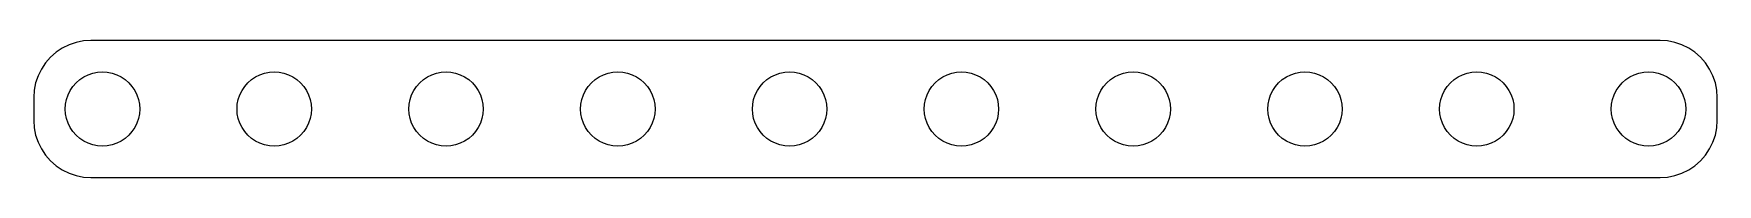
# Model space of a CAD drawing. Header units: metres. Extents: x -74 to 74, y -6 to 6.
import ezdxf

# ---------------------------------------------------------------- set-up
doc = ezdxf.new("R2010")
doc.units = ezdxf.units.M

msp = doc.modelspace()

# ---------------------------------------------------------------- linework, layer by layer
for p, q in [((-69.1576, 5.96222), (-69.7991, 5.83463)), ((-68.505, 6.00499), (-69.1576, 5.96222)), ((68.505, 6.00499), (-68.505, 6.00499)), ((69.1576, 5.96222), (68.505, 6.00499)), ((69.7991, 5.83463), (69.1576, 5.96222)), ((-72.0405, 4.54053), (-72.4718, 4.0488)), ((-71.5488, 4.97176), (-72.0405, 4.54053)), ((-71.005, 5.33511), (-71.5488, 4.97176)), ((-70.4184, 5.62439), (-71.005, 5.33511)), ((-69.7991, 5.83463), (-70.4184, 5.62439)), ((70.4184, 5.62439), (69.7991, 5.83463)), ((71.005, 5.33511), (70.4184, 5.62439)), ((71.5488, 4.97176), (71.005, 5.33511)), ((72.0405, 4.54053), (71.5488, 4.97176)), ((72.4718, 4.0488), (72.0405, 4.54053)), ((-72.8351, 3.50499), (-73.1244, 2.91841)), ((-72.4718, 4.0488), (-72.8351, 3.50499)), ((-69.125, 2.81458), (-68.7437, 3.00259)), ((-68.7437, 3.00259), (-68.3412, 3.13925)), ((-68.3412, 3.13925), (-67.9242, 3.22218)), ((-67.9242, 3.22218), (-67.5, 3.25)), ((-67.5, 3.25), (-67.0758, 3.22218)), ((-67.0758, 3.22218), (-66.6588, 3.13925)), ((-66.6588, 3.13925), (-66.2563, 3.00259)), ((-66.2563, 3.00259), (-65.875, 2.81458)), ((-54.125, 2.81458), (-53.7437, 3.00259)), ((-53.7437, 3.00259), (-53.3412, 3.13925)), ((-53.3412, 3.13925), (-52.9242, 3.22218)), ((-52.9242, 3.22218), (-52.5, 3.25)), ((-52.5, 3.25), (-52.0758, 3.22218)), ((-52.0758, 3.22218), (-51.6588, 3.13925)), ((-51.6588, 3.13925), (-51.2563, 3.00259)), ((-51.2563, 3.00259), (-50.875, 2.81458)), ((-39.125, 2.81458), (-38.7437, 3.00259)), ((-38.7437, 3.00259), (-38.3412, 3.13925)), ((-38.3412, 3.13925), (-37.9242, 3.22218)), ((-37.9242, 3.22218), (-37.5, 3.25)), ((-37.5, 3.25), (-37.0758, 3.22218)), ((-37.0758, 3.22218), (-36.6588, 3.13925)), ((-36.6588, 3.13925), (-36.2563, 3.00259)), ((-36.2563, 3.00259), (-35.875, 2.81458)), ((-24.125, 2.81458), (-23.7437, 3.00259)), ((-23.7437, 3.00259), (-23.3412, 3.13925)), ((-23.3412, 3.13925), (-22.9242, 3.22218)), ((-22.9242, 3.22218), (-22.5, 3.25)), ((-22.5, 3.25), (-22.0758, 3.22218)), ((-22.0758, 3.22218), (-21.6588, 3.13925)), ((-21.6588, 3.13925), (-21.2563, 3.00259)), ((-21.2563, 3.00259), (-20.875, 2.81458)), ((-9.125, 2.81458), (-8.74371, 3.00259)), ((-8.74371, 3.00259), (-8.34116, 3.13925)), ((-8.34116, 3.13925), (-7.92421, 3.22218)), ((-7.92421, 3.22218), (-7.5, 3.25)), ((-7.5, 3.25), (-7.07578, 3.22218)), ((-7.07578, 3.22218), (-6.65883, 3.13925)), ((-6.65883, 3.13925), (-6.25627, 3.00259)), ((-6.25627, 3.00259), (-5.875, 2.81458)), ((5.875, 2.81458), (6.25627, 3.00259)), ((6.25627, 3.00259), (6.65883, 3.13925)), ((6.65883, 3.13925), (7.07578, 3.22218)), ((7.07578, 3.22218), (7.5, 3.25)), ((7.5, 3.25), (7.92421, 3.22218)), ((7.92421, 3.22218), (8.34116, 3.13925)), ((8.34116, 3.13925), (8.74371, 3.00259)), ((8.74371, 3.00259), (9.125, 2.81458)), ((20.875, 2.81458), (21.2563, 3.00259)), ((21.2563, 3.00259), (21.6588, 3.13925)), ((21.6588, 3.13925), (22.0758, 3.22218)), ((22.0758, 3.22218), (22.5, 3.25)), ((22.5, 3.25), (22.9242, 3.22218)), ((22.9242, 3.22218), (23.3412, 3.13925)), ((23.3412, 3.13925), (23.7437, 3.00259)), ((23.7437, 3.00259), (24.125, 2.81458)), ((35.875, 2.81458), (36.2563, 3.00259)), ((36.2563, 3.00259), (36.6588, 3.13925)), ((36.6588, 3.13925), (37.0758, 3.22218)), ((37.0758, 3.22218), (37.5, 3.25)), ((37.5, 3.25), (37.9242, 3.22218)), ((37.9242, 3.22218), (38.3412, 3.13925)), ((38.3412, 3.13925), (38.7437, 3.00259)), ((38.7437, 3.00259), (39.125, 2.81458)), ((50.875, 2.81458), (51.2563, 3.00259)), ((51.2563, 3.00259), (51.6588, 3.13925)), ((51.6588, 3.13925), (52.0758, 3.22218)), ((52.0758, 3.22218), (52.5, 3.25)), ((52.5, 3.25), (52.9242, 3.22218)), ((52.9242, 3.22218), (53.3412, 3.13925)), ((53.3412, 3.13925), (53.7437, 3.00259)), ((53.7437, 3.00259), (54.125, 2.81458)), ((65.875, 2.81458), (66.2563, 3.00259)), ((66.2563, 3.00259), (66.6588, 3.13925)), ((66.6588, 3.13925), (67.0758, 3.22218)), ((67.0758, 3.22218), (67.5, 3.25)), ((67.5, 3.25), (67.9242, 3.22218)), ((67.9242, 3.22218), (68.3412, 3.13925)), ((68.3412, 3.13925), (68.7437, 3.00259)), ((68.7437, 3.00259), (69.125, 2.81458)), ((72.8351, 3.50499), (72.4718, 4.0488)), ((73.1244, 2.91841), (72.8351, 3.50499)), ((-73.4622, 1.65762), (-73.505, 1.00499)), ((-73.3346, 2.29909), (-73.4622, 1.65762)), ((-73.1244, 2.91841), (-73.3346, 2.29909)), ((-70.5026, 1.24371), (-70.3146, 1.625)), ((-70.3146, 1.625), (-70.0784, 1.97847)), ((-70.0784, 1.97847), (-69.7981, 2.2981)), ((-69.7981, 2.2981), (-69.4785, 2.57838)), ((-69.4785, 2.57838), (-69.125, 2.81458)), ((-65.875, 2.81458), (-65.5215, 2.57838)), ((-65.5215, 2.57838), (-65.2019, 2.2981)), ((-65.2019, 2.2981), (-64.9216, 1.97847)), ((-64.9216, 1.97847), (-64.6854, 1.625)), ((-64.6854, 1.625), (-64.4974, 1.24371)), ((-55.5026, 1.24371), (-55.3146, 1.625)), ((-55.3146, 1.625), (-55.0784, 1.97847)), ((-55.0784, 1.97847), (-54.7981, 2.2981)), ((-54.7981, 2.2981), (-54.4785, 2.57838)), ((-54.4785, 2.57838), (-54.125, 2.81458)), ((-50.875, 2.81458), (-50.5215, 2.57838)), ((-50.5215, 2.57838), (-50.2019, 2.2981)), ((-50.2019, 2.2981), (-49.9216, 1.97847)), ((-49.9216, 1.97847), (-49.6854, 1.625)), ((-49.6854, 1.625), (-49.4974, 1.24371)), ((-40.5026, 1.24371), (-40.3146, 1.625)), ((-40.3146, 1.625), (-40.0784, 1.97847)), ((-40.0784, 1.97847), (-39.7981, 2.2981)), ((-39.7981, 2.2981), (-39.4785, 2.57838)), ((-39.4785, 2.57838), (-39.125, 2.81458)), ((-35.875, 2.81458), (-35.5215, 2.57838)), ((-35.5215, 2.57838), (-35.2019, 2.2981)), ((-35.2019, 2.2981), (-34.9216, 1.97847)), ((-34.9216, 1.97847), (-34.6854, 1.625)), ((-34.6854, 1.625), (-34.4974, 1.24371)), ((-25.5026, 1.24371), (-25.3146, 1.625)), ((-25.3146, 1.625), (-25.0784, 1.97847)), ((-25.0784, 1.97847), (-24.7981, 2.2981)), ((-24.7981, 2.2981), (-24.4785, 2.57838)), ((-24.4785, 2.57838), (-24.125, 2.81458)), ((-20.875, 2.81458), (-20.5215, 2.57838)), ((-20.5215, 2.57838), (-20.2019, 2.2981)), ((-20.2019, 2.2981), (-19.9216, 1.97847)), ((-19.9216, 1.97847), (-19.6854, 1.625)), ((-19.6854, 1.625), (-19.4974, 1.24371)), ((-10.5026, 1.24371), (-10.3146, 1.625)), ((-10.3146, 1.625), (-10.0784, 1.97847)), ((-10.0784, 1.97847), (-9.7981, 2.2981)), ((-9.7981, 2.2981), (-9.47847, 2.57838)), ((-9.47847, 2.57838), (-9.125, 2.81458)), ((-5.875, 2.81458), (-5.52151, 2.57838)), ((-5.52151, 2.57838), (-5.20189, 2.2981)), ((-5.20189, 2.2981), (-4.9216, 1.97847)), ((-4.9216, 1.97847), (-4.68541, 1.625)), ((-4.68541, 1.625), (-4.49739, 1.24371)), ((4.49739, 1.24371), (4.68541, 1.625)), ((4.68541, 1.625), (4.9216, 1.97847)), ((4.9216, 1.97847), (5.20189, 2.2981)), ((5.20189, 2.2981), (5.52151, 2.57838)), ((5.52151, 2.57838), (5.875, 2.81458)), ((9.125, 2.81458), (9.47847, 2.57838)), ((9.47847, 2.57838), (9.7981, 2.2981)), ((9.7981, 2.2981), (10.0784, 1.97847)), ((10.0784, 1.97847), (10.3146, 1.625)), ((10.3146, 1.625), (10.5026, 1.24371)), ((19.4974, 1.24371), (19.6854, 1.625)), ((19.6854, 1.625), (19.9216, 1.97847)), ((19.9216, 1.97847), (20.2019, 2.2981)), ((20.2019, 2.2981), (20.5215, 2.57838)), ((20.5215, 2.57838), (20.875, 2.81458)), ((24.125, 2.81458), (24.4785, 2.57838)), ((24.4785, 2.57838), (24.7981, 2.2981)), ((24.7981, 2.2981), (25.0784, 1.97847)), ((25.0784, 1.97847), (25.3146, 1.625)), ((25.3146, 1.625), (25.5026, 1.24371)), ((34.4974, 1.24371), (34.6854, 1.625)), ((34.6854, 1.625), (34.9216, 1.97847)), ((34.9216, 1.97847), (35.2019, 2.2981)), ((35.2019, 2.2981), (35.5215, 2.57838)), ((35.5215, 2.57838), (35.875, 2.81458)), ((39.125, 2.81458), (39.4785, 2.57838)), ((39.4785, 2.57838), (39.7981, 2.2981)), ((39.7981, 2.2981), (40.0784, 1.97847)), ((40.0784, 1.97847), (40.3146, 1.625)), ((40.3146, 1.625), (40.5026, 1.24371)), ((49.4974, 1.24371), (49.6854, 1.625)), ((49.6854, 1.625), (49.9216, 1.97847)), ((49.9216, 1.97847), (50.2019, 2.2981)), ((50.2019, 2.2981), (50.5215, 2.57838)), ((50.5215, 2.57838), (50.875, 2.81458)), ((54.125, 2.81458), (54.4785, 2.57838)), ((54.4785, 2.57838), (54.7981, 2.2981)), ((54.7981, 2.2981), (55.0784, 1.97847)), ((55.0784, 1.97847), (55.3146, 1.625)), ((55.3146, 1.625), (55.5026, 1.24371)), ((64.4974, 1.24371), (64.6854, 1.625)), ((64.6854, 1.625), (64.9216, 1.97847)), ((64.9216, 1.97847), (65.2019, 2.2981)), ((65.2019, 2.2981), (65.5215, 2.57838)), ((65.5215, 2.57838), (65.875, 2.81458)), ((69.125, 2.81458), (69.4785, 2.57838)), ((69.4785, 2.57838), (69.7981, 2.2981)), ((69.7981, 2.2981), (70.0784, 1.97847)), ((70.0784, 1.97847), (70.3146, 1.625)), ((70.3146, 1.625), (70.5026, 1.24371)), ((73.3346, 2.29909), (73.1244, 2.91841)), ((73.4622, 1.65762), (73.3346, 2.29909)), ((73.505, 1.00499), (73.4622, 1.65762)), ((-73.505, 1.00499), (-73.505, -1.00499)), ((-70.75, 0), (-70.7222, 0.42421)), ((-70.7222, -0.42421), (-70.75, 0)), ((-70.7222, 0.42421), (-70.6393, 0.841156)), ((-70.6393, 0.841156), (-70.5026, 1.24371)), ((-64.4974, 1.24371), (-64.3607, 0.841156)), ((-64.3607, 0.841156), (-64.2778, 0.42421)), ((-64.2778, 0.42421), (-64.25, 0)), ((-64.25, 0), (-64.2778, -0.42421)), ((-55.75, 0), (-55.7222, 0.42421)), ((-55.7222, -0.42421), (-55.75, 0)), ((-55.7222, 0.42421), (-55.6393, 0.841156)), ((-55.6393, 0.841156), (-55.5026, 1.24371)), ((-49.4974, 1.24371), (-49.3607, 0.841156)), ((-49.3607, 0.841156), (-49.2778, 0.42421)), ((-49.2778, 0.42421), (-49.25, 0)), ((-49.25, 0), (-49.2778, -0.42421)), ((-40.75, 0), (-40.7222, 0.42421)), ((-40.7222, -0.42421), (-40.75, 0)), ((-40.7222, 0.42421), (-40.6393, 0.841156)), ((-40.6393, 0.841156), (-40.5026, 1.24371)), ((-34.4974, 1.24371), (-34.3607, 0.841156)), ((-34.3607, 0.841156), (-34.2778, 0.42421)), ((-34.2778, 0.42421), (-34.25, 0)), ((-34.25, 0), (-34.2778, -0.42421)), ((-25.75, 0), (-25.7222, 0.42421)), ((-25.7222, -0.42421), (-25.75, 0)), ((-25.7222, 0.42421), (-25.6393, 0.841156)), ((-25.6393, 0.841156), (-25.5026, 1.24371)), ((-19.4974, 1.24371), (-19.3607, 0.841156)), ((-19.3607, 0.841156), (-19.2778, 0.42421)), ((-19.2778, 0.42421), (-19.25, 0)), ((-19.25, 0), (-19.2778, -0.42421)), ((-10.75, 0), (-10.7222, 0.42421)), ((-10.7222, -0.42421), (-10.75, 0)), ((-10.7222, 0.42421), (-10.6393, 0.841156)), ((-10.6393, 0.841156), (-10.5026, 1.24371)), ((-4.49739, 1.24371), (-4.36073, 0.841156)), ((-4.36073, 0.841156), (-4.2778, 0.42421)), ((-4.2778, 0.42421), (-4.25, 0)), ((-4.25, 0), (-4.2778, -0.42421)), ((4.25, 0), (4.2778, 0.42421)), ((4.2778, -0.42421), (4.25, 0)), ((4.2778, 0.42421), (4.36073, 0.841156)), ((4.36073, 0.841156), (4.49739, 1.24371)), ((10.5026, 1.24371), (10.6393, 0.841156)), ((10.6393, 0.841156), (10.7222, 0.42421)), ((10.7222, 0.42421), (10.75, 0)), ((10.75, 0), (10.7222, -0.42421)), ((19.25, 0), (19.2778, 0.42421)), ((19.2778, -0.42421), (19.25, 0)), ((19.2778, 0.42421), (19.3607, 0.841156)), ((19.3607, 0.841156), (19.4974, 1.24371)), ((25.5026, 1.24371), (25.6393, 0.841156)), ((25.6393, 0.841156), (25.7222, 0.42421)), ((25.7222, 0.42421), (25.75, 0)), ((25.75, 0), (25.7222, -0.42421)), ((34.25, 0), (34.2778, 0.42421)), ((34.2778, -0.42421), (34.25, 0)), ((34.2778, 0.42421), (34.3607, 0.841156)), ((34.3607, 0.841156), (34.4974, 1.24371)), ((40.5026, 1.24371), (40.6393, 0.841156)), ((40.6393, 0.841156), (40.7222, 0.42421)), ((40.7222, 0.42421), (40.75, 0)), ((40.75, 0), (40.7222, -0.42421)), ((49.25, 0), (49.2778, 0.42421)), ((49.2778, -0.42421), (49.25, 0)), ((49.2778, 0.42421), (49.3607, 0.841156)), ((49.3607, 0.841156), (49.4974, 1.24371)), ((55.5026, 1.24371), (55.6393, 0.841156)), ((55.6393, 0.841156), (55.7222, 0.42421)), ((55.7222, 0.42421), (55.75, 0)), ((55.75, 0), (55.7222, -0.42421)), ((64.25, 0), (64.2778, 0.42421)), ((64.2778, -0.42421), (64.25, 0)), ((64.2778, 0.42421), (64.3607, 0.841156)), ((64.3607, 0.841156), (64.4974, 1.24371)), ((70.5026, 1.24371), (70.6393, 0.841156)), ((70.6393, 0.841156), (70.7222, 0.42421)), ((70.7222, 0.42421), (70.75, 0)), ((70.75, 0), (70.7222, -0.42421)), ((73.505, -1.00499), (73.505, 1.00499)), ((-73.505, -1.00499), (-73.4622, -1.65762)), ((-70.6393, -0.841156), (-70.7222, -0.42421)), ((-70.5026, -1.24371), (-70.6393, -0.841156)), ((-70.3146, -1.625), (-70.5026, -1.24371)), ((-64.4974, -1.24371), (-64.6854, -1.625)), ((-64.3607, -0.841156), (-64.4974, -1.24371)), ((-64.2778, -0.42421), (-64.3607, -0.841156)), ((-55.6393, -0.841156), (-55.7222, -0.42421)), ((-55.5026, -1.24371), (-55.6393, -0.841156)), ((-55.3146, -1.625), (-55.5026, -1.24371)), ((-49.4974, -1.24371), (-49.6854, -1.625)), ((-49.3607, -0.841156), (-49.4974, -1.24371)), ((-49.2778, -0.42421), (-49.3607, -0.841156)), ((-40.6393, -0.841156), (-40.7222, -0.42421)), ((-40.5026, -1.24371), (-40.6393, -0.841156)), ((-40.3146, -1.625), (-40.5026, -1.24371)), ((-34.4974, -1.24371), (-34.6854, -1.625)), ((-34.3607, -0.841156), (-34.4974, -1.24371)), ((-34.2778, -0.42421), (-34.3607, -0.841156)), ((-25.6393, -0.841156), (-25.7222, -0.42421)), ((-25.5026, -1.24371), (-25.6393, -0.841156)), ((-25.3146, -1.625), (-25.5026, -1.24371)), ((-19.4974, -1.24371), (-19.6854, -1.625)), ((-19.3607, -0.841156), (-19.4974, -1.24371)), ((-19.2778, -0.42421), (-19.3607, -0.841156)), ((-10.6393, -0.841156), (-10.7222, -0.42421)), ((-10.5026, -1.24371), (-10.6393, -0.841156)), ((-10.3146, -1.625), (-10.5026, -1.24371)), ((-4.49739, -1.24371), (-4.68541, -1.625)), ((-4.36073, -0.841156), (-4.49739, -1.24371)), ((-4.2778, -0.42421), (-4.36073, -0.841156)), ((4.36073, -0.841156), (4.2778, -0.42421)), ((4.49739, -1.24371), (4.36073, -0.841156)), ((4.68541, -1.625), (4.49739, -1.24371)), ((10.5026, -1.24371), (10.3146, -1.625)), ((10.6393, -0.841156), (10.5026, -1.24371)), ((10.7222, -0.42421), (10.6393, -0.841156)), ((19.3607, -0.841156), (19.2778, -0.42421)), ((19.4974, -1.24371), (19.3607, -0.841156)), ((19.6854, -1.625), (19.4974, -1.24371)), ((25.5026, -1.24371), (25.3146, -1.625)), ((25.6393, -0.841156), (25.5026, -1.24371)), ((25.7222, -0.42421), (25.6393, -0.841156)), ((34.3607, -0.841156), (34.2778, -0.42421)), ((34.4974, -1.24371), (34.3607, -0.841156)), ((34.6854, -1.625), (34.4974, -1.24371)), ((40.5026, -1.24371), (40.3146, -1.625)), ((40.6393, -0.841156), (40.5026, -1.24371)), ((40.7222, -0.42421), (40.6393, -0.841156)), ((49.3607, -0.841156), (49.2778, -0.42421)), ((49.4974, -1.24371), (49.3607, -0.841156)), ((49.6854, -1.625), (49.4974, -1.24371)), ((55.5026, -1.24371), (55.3146, -1.625)), ((55.6393, -0.841156), (55.5026, -1.24371)), ((55.7222, -0.42421), (55.6393, -0.841156)), ((64.3607, -0.841156), (64.2778, -0.42421)), ((64.4974, -1.24371), (64.3607, -0.841156)), ((64.6854, -1.625), (64.4974, -1.24371)), ((70.5026, -1.24371), (70.3146, -1.625)), ((70.6393, -0.841156), (70.5026, -1.24371)), ((70.7222, -0.42421), (70.6393, -0.841156)), ((73.4622, -1.65762), (73.505, -1.00499)), ((-73.4622, -1.65762), (-73.3346, -2.29909)), ((-73.3346, -2.29909), (-73.1244, -2.91841)), ((-73.1244, -2.91841), (-72.8351, -3.50499)), ((-70.0784, -1.97847), (-70.3146, -1.625)), ((-69.7981, -2.2981), (-70.0784, -1.97847)), ((-69.4785, -2.57838), (-69.7981, -2.2981)), ((-69.125, -2.81458), (-69.4785, -2.57838)), ((-68.7437, -3.00259), (-69.125, -2.81458)), ((-65.875, -2.81458), (-66.2563, -3.00259)), ((-65.5215, -2.57838), (-65.875, -2.81458)), ((-65.2019, -2.2981), (-65.5215, -2.57838)), ((-64.9216, -1.97847), (-65.2019, -2.2981)), ((-64.6854, -1.625), (-64.9216, -1.97847)), ((-55.0784, -1.97847), (-55.3146, -1.625)), ((-54.7981, -2.2981), (-55.0784, -1.97847)), ((-54.4785, -2.57838), (-54.7981, -2.2981)), ((-54.125, -2.81458), (-54.4785, -2.57838)), ((-53.7437, -3.00259), (-54.125, -2.81458)), ((-50.875, -2.81458), (-51.2563, -3.00259)), ((-50.5215, -2.57838), (-50.875, -2.81458)), ((-50.2019, -2.2981), (-50.5215, -2.57838)), ((-49.9216, -1.97847), (-50.2019, -2.2981)), ((-49.6854, -1.625), (-49.9216, -1.97847)), ((-40.0784, -1.97847), (-40.3146, -1.625)), ((-39.7981, -2.2981), (-40.0784, -1.97847)), ((-39.4785, -2.57838), (-39.7981, -2.2981)), ((-39.125, -2.81458), (-39.4785, -2.57838)), ((-38.7437, -3.00259), (-39.125, -2.81458)), ((-35.875, -2.81458), (-36.2563, -3.00259)), ((-35.5215, -2.57838), (-35.875, -2.81458)), ((-35.2019, -2.2981), (-35.5215, -2.57838)), ((-34.9216, -1.97847), (-35.2019, -2.2981)), ((-34.6854, -1.625), (-34.9216, -1.97847)), ((-25.0784, -1.97847), (-25.3146, -1.625)), ((-24.7981, -2.2981), (-25.0784, -1.97847)), ((-24.4785, -2.57838), (-24.7981, -2.2981)), ((-24.125, -2.81458), (-24.4785, -2.57838)), ((-23.7437, -3.00259), (-24.125, -2.81458)), ((-20.875, -2.81458), (-21.2563, -3.00259)), ((-20.5215, -2.57838), (-20.875, -2.81458)), ((-20.2019, -2.2981), (-20.5215, -2.57838)), ((-19.9216, -1.97847), (-20.2019, -2.2981)), ((-19.6854, -1.625), (-19.9216, -1.97847)), ((-10.0784, -1.97847), (-10.3146, -1.625)), ((-9.7981, -2.2981), (-10.0784, -1.97847)), ((-9.47847, -2.57838), (-9.7981, -2.2981)), ((-9.125, -2.81458), (-9.47847, -2.57838)), ((-8.74371, -3.00259), (-9.125, -2.81458)), ((-5.875, -2.81458), (-6.25627, -3.00259)), ((-5.52151, -2.57838), (-5.875, -2.81458)), ((-5.20189, -2.2981), (-5.52151, -2.57838)), ((-4.9216, -1.97847), (-5.20189, -2.2981)), ((-4.68541, -1.625), (-4.9216, -1.97847)), ((4.9216, -1.97847), (4.68541, -1.625)), ((5.20189, -2.2981), (4.9216, -1.97847)), ((5.52151, -2.57838), (5.20189, -2.2981)), ((5.875, -2.81458), (5.52151, -2.57838)), ((6.25627, -3.00259), (5.875, -2.81458)), ((9.125, -2.81458), (8.74371, -3.00259)), ((9.47847, -2.57838), (9.125, -2.81458)), ((9.7981, -2.2981), (9.47847, -2.57838)), ((10.0784, -1.97847), (9.7981, -2.2981)), ((10.3146, -1.625), (10.0784, -1.97847)), ((19.9216, -1.97847), (19.6854, -1.625)), ((20.2019, -2.2981), (19.9216, -1.97847)), ((20.5215, -2.57838), (20.2019, -2.2981)), ((20.875, -2.81458), (20.5215, -2.57838)), ((21.2563, -3.00259), (20.875, -2.81458)), ((24.125, -2.81458), (23.7437, -3.00259)), ((24.4785, -2.57838), (24.125, -2.81458)), ((24.7981, -2.2981), (24.4785, -2.57838)), ((25.0784, -1.97847), (24.7981, -2.2981)), ((25.3146, -1.625), (25.0784, -1.97847)), ((34.9216, -1.97847), (34.6854, -1.625)), ((35.2019, -2.2981), (34.9216, -1.97847)), ((35.5215, -2.57838), (35.2019, -2.2981)), ((35.875, -2.81458), (35.5215, -2.57838)), ((36.2563, -3.00259), (35.875, -2.81458)), ((39.125, -2.81458), (38.7437, -3.00259)), ((39.4785, -2.57838), (39.125, -2.81458)), ((39.7981, -2.2981), (39.4785, -2.57838)), ((40.0784, -1.97847), (39.7981, -2.2981)), ((40.3146, -1.625), (40.0784, -1.97847)), ((49.9216, -1.97847), (49.6854, -1.625)), ((50.2019, -2.2981), (49.9216, -1.97847)), ((50.5215, -2.57838), (50.2019, -2.2981)), ((50.875, -2.81458), (50.5215, -2.57838)), ((51.2563, -3.00259), (50.875, -2.81458)), ((54.125, -2.81458), (53.7437, -3.00259)), ((54.4785, -2.57838), (54.125, -2.81458)), ((54.7981, -2.2981), (54.4785, -2.57838)), ((55.0784, -1.97847), (54.7981, -2.2981)), ((55.3146, -1.625), (55.0784, -1.97847)), ((64.9216, -1.97847), (64.6854, -1.625)), ((65.2019, -2.2981), (64.9216, -1.97847)), ((65.5215, -2.57838), (65.2019, -2.2981)), ((65.875, -2.81458), (65.5215, -2.57838)), ((66.2563, -3.00259), (65.875, -2.81458)), ((69.125, -2.81458), (68.7437, -3.00259)), ((69.4785, -2.57838), (69.125, -2.81458)), ((69.7981, -2.2981), (69.4785, -2.57838)), ((70.0784, -1.97847), (69.7981, -2.2981)), ((70.3146, -1.625), (70.0784, -1.97847)), ((72.8351, -3.50499), (73.1244, -2.91841)), ((73.1244, -2.91841), (73.3346, -2.29909)), ((73.3346, -2.29909), (73.4622, -1.65762)), ((-72.8351, -3.50499), (-72.4718, -4.0488)), ((-72.4718, -4.0488), (-72.0405, -4.54053)), ((-68.3412, -3.13925), (-68.7437, -3.00259)), ((-67.9242, -3.22218), (-68.3412, -3.13925)), ((-67.5, -3.25), (-67.9242, -3.22218)), ((-67.0758, -3.22218), (-67.5, -3.25)), ((-66.6588, -3.13925), (-67.0758, -3.22218)), ((-66.2563, -3.00259), (-66.6588, -3.13925)), ((-53.3412, -3.13925), (-53.7437, -3.00259)), ((-52.9242, -3.22218), (-53.3412, -3.13925)), ((-52.5, -3.25), (-52.9242, -3.22218)), ((-52.0758, -3.22218), (-52.5, -3.25)), ((-51.6588, -3.13925), (-52.0758, -3.22218)), ((-51.2563, -3.00259), (-51.6588, -3.13925)), ((-38.3412, -3.13925), (-38.7437, -3.00259)), ((-37.9242, -3.22218), (-38.3412, -3.13925)), ((-37.5, -3.25), (-37.9242, -3.22218)), ((-37.0758, -3.22218), (-37.5, -3.25)), ((-36.6588, -3.13925), (-37.0758, -3.22218)), ((-36.2563, -3.00259), (-36.6588, -3.13925)), ((-23.3412, -3.13925), (-23.7437, -3.00259)), ((-22.9242, -3.22218), (-23.3412, -3.13925)), ((-22.5, -3.25), (-22.9242, -3.22218)), ((-22.0758, -3.22218), (-22.5, -3.25)), ((-21.6588, -3.13925), (-22.0758, -3.22218)), ((-21.2563, -3.00259), (-21.6588, -3.13925)), ((-8.34116, -3.13925), (-8.74371, -3.00259)), ((-7.92421, -3.22218), (-8.34116, -3.13925)), ((-7.5, -3.25), (-7.92421, -3.22218)), ((-7.07578, -3.22218), (-7.5, -3.25)), ((-6.65883, -3.13925), (-7.07578, -3.22218)), ((-6.25627, -3.00259), (-6.65883, -3.13925)), ((6.65883, -3.13925), (6.25627, -3.00259)), ((7.07578, -3.22218), (6.65883, -3.13925)), ((7.5, -3.25), (7.07578, -3.22218)), ((7.92421, -3.22218), (7.5, -3.25)), ((8.34116, -3.13925), (7.92421, -3.22218)), ((8.74371, -3.00259), (8.34116, -3.13925)), ((21.6588, -3.13925), (21.2563, -3.00259)), ((22.0758, -3.22218), (21.6588, -3.13925)), ((22.5, -3.25), (22.0758, -3.22218)), ((22.9242, -3.22218), (22.5, -3.25)), ((23.3412, -3.13925), (22.9242, -3.22218)), ((23.7437, -3.00259), (23.3412, -3.13925)), ((36.6588, -3.13925), (36.2563, -3.00259)), ((37.0758, -3.22218), (36.6588, -3.13925)), ((37.5, -3.25), (37.0758, -3.22218)), ((37.9242, -3.22218), (37.5, -3.25)), ((38.3412, -3.13925), (37.9242, -3.22218)), ((38.7437, -3.00259), (38.3412, -3.13925)), ((51.6588, -3.13925), (51.2563, -3.00259)), ((52.0758, -3.22218), (51.6588, -3.13925)), ((52.5, -3.25), (52.0758, -3.22218)), ((52.9242, -3.22218), (52.5, -3.25)), ((53.3412, -3.13925), (52.9242, -3.22218)), ((53.7437, -3.00259), (53.3412, -3.13925)), ((66.6588, -3.13925), (66.2563, -3.00259)), ((67.0758, -3.22218), (66.6588, -3.13925)), ((67.5, -3.25), (67.0758, -3.22218)), ((67.9242, -3.22218), (67.5, -3.25)), ((68.3412, -3.13925), (67.9242, -3.22218)), ((68.7437, -3.00259), (68.3412, -3.13925)), ((72.0405, -4.54053), (72.4718, -4.0488)), ((72.4718, -4.0488), (72.8351, -3.50499)), ((-72.0405, -4.54053), (-71.5488, -4.97176)), ((-71.5488, -4.97176), (-71.005, -5.33511)), ((-71.005, -5.33511), (-70.4184, -5.62439)), ((-70.4184, -5.62439), (-69.7991, -5.83463)), ((-69.7991, -5.83463), (-69.1576, -5.96222)), ((69.1576, -5.96222), (69.7991, -5.83463)), ((69.7991, -5.83463), (70.4184, -5.62439)), ((70.4184, -5.62439), (71.005, -5.33511)), ((71.005, -5.33511), (71.5488, -4.97176)), ((71.5488, -4.97176), (72.0405, -4.54053)), ((-69.1576, -5.96222), (-68.505, -6.00499)), ((-68.505, -6.00499), (68.505, -6.00499)), ((68.505, -6.00499), (69.1576, -5.96222))]:
    msp.add_line(p, q)

doc.saveas('drawing.dxf')
